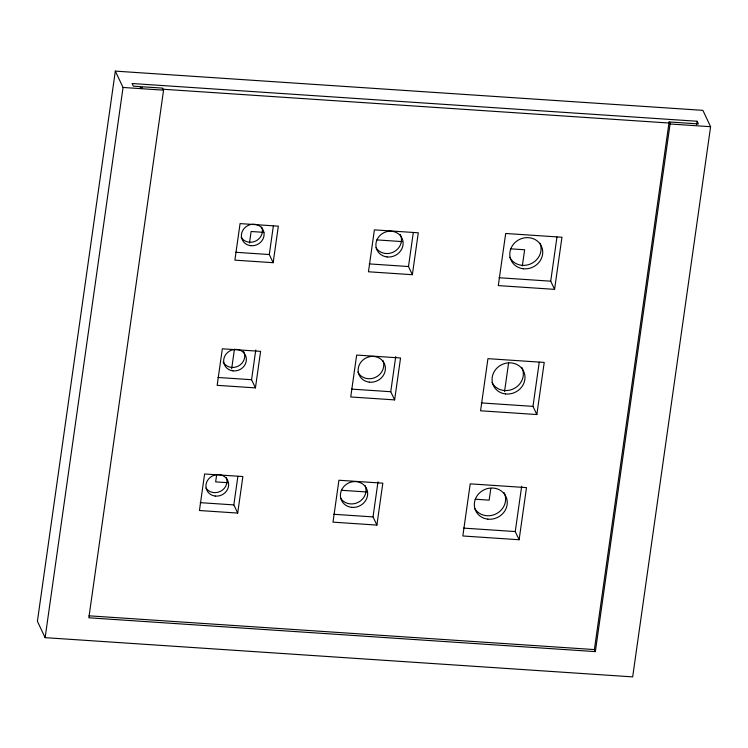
<?xml version="1.0" encoding="UTF-8"?>
<svg xmlns="http://www.w3.org/2000/svg" width="748" height="748" viewBox="0 0 748 748"><rect width="100%" height="100%" fill="white"/><g stroke="black" fill="none" stroke-linecap="round" stroke-linejoin="round"><path stroke-width="1.12" d="M115.323 71.116L37.4 621.298L45.123 637.651L632.677 676.884L710.6 126.702L702.877 110.349L115.323 71.116L123.055 87.46L45.123 637.651M163.569 90.171L88.844 617.792L595.352 651.611L670.077 123.99L669.114 121.952L698.38 123.906L697.127 121.251L132.087 83.514L133.34 86.17L162.606 88.124L163.569 90.171L123.055 87.46M216.63 474.961L215.648 481.88L228.449 482.74M231.665 368.811L234.442 349.194M249.477 243.044L251.113 231.506L263.913 232.357M237.705 513.072L242.876 476.541L204.606 473.989L199.436 510.519L237.705 513.072L233.834 504.9L237.883 476.354M255.433 387.885L260.603 351.354L222.334 348.792L217.163 385.332L255.433 387.885L251.571 379.713L255.769 350.027M273.16 262.698L278.34 226.158L240.071 223.605L234.891 260.145L273.16 262.698L269.299 254.526L273.347 225.98M376.889 525.087L382.826 483.171L338.928 480.244L332.991 522.151L376.889 525.087L373.028 516.905L378.002 481.796M394.626 399.89L400.554 357.983L356.665 355.057L350.728 396.964L394.626 399.89L390.755 391.718L395.729 356.609M412.354 274.703L418.291 232.796L374.393 229.86L368.455 271.776L412.354 274.703L408.492 266.531L413.307 232.553M490.8 488.612L489.164 500.15L475.195 499.215M504.526 391.69L508.612 362.845M522.338 265.923L524.629 249.767L510.66 248.841M519.112 539.738L526.499 487.612L470.221 483.853L462.834 535.979L519.112 539.738L515.25 531.557L521.674 486.237M536.849 414.542L544.226 362.425L487.948 358.666L480.571 410.783L536.849 414.542L532.987 406.37L539.243 362.182M554.577 289.354L561.963 237.238L505.685 233.479L498.299 285.596L554.577 289.354L550.715 281.183L556.97 236.994M595.352 651.611L594.389 649.573L669.114 121.952M696.631 124.71L697.127 121.251M140.138 87.712L142.475 87.862M162.279 89.19L670.302 123.111M670.077 123.99L710.6 126.702M376.814 239.902L402.415 241.613M235.667 252.282L269.299 254.526M369.213 263.904L408.492 266.531M499.028 277.732L550.715 281.183M217.939 377.469L251.571 379.713M351.485 389.1L390.755 391.718M481.301 402.92L532.987 406.37M341.35 490.277L366.95 491.988M200.212 502.656L233.834 504.9M333.748 514.287L373.028 516.905M463.573 528.107L515.25 531.557M89.04 615.819L594.389 649.573M365.136 485.63A13.829 12.716 -25.3 0 1 358.17 502.347A13.829 12.716 -25.3 0 1 340.499 498.018M243.633 351.438A11.519 10.594 -25.3 0 1 238.266 366.099A11.519 10.594 -25.3 0 1 223.128 361.948M261.716 227.018A11.519 10.594 -25.3 0 1 255.919 240.95A11.519 10.594 -25.3 0 1 241.183 237.34M400.217 234.423A13.829 12.716 -25.3 0 1 394.074 251.749A13.829 12.716 -25.3 0 1 375.964 247.644M382.864 360.442A13.829 12.716 -25.3 0 1 375.459 377.375A13.829 12.716 -25.3 0 1 357.787 372.036M540.009 243.259A16.708 15.362 -25.3 0 1 531.052 263.726A16.708 15.362 -25.3 0 1 509.706 257.275M521.758 367.343A16.708 15.362 -25.3 0 1 513.923 388.623A16.708 15.362 -25.3 0 1 491.969 382.471M504.03 492.53A16.708 15.362 -25.3 0 1 496.719 513.539A16.708 15.362 -25.3 0 1 474.774 508.612M226.261 477.392A11.519 10.594 -25.3 0 1 220.651 491.23A11.519 10.594 -25.3 0 1 205.952 488.07M351.597 507.331A13.829 12.716 -25.3 0 0 366.885 489.37A13.829 12.716 -25.3 0 0 343.659 486.77A13.829 12.716 -25.3 0 0 351.597 507.331M232.983 370.868A11.519 10.594 -25.3 0 0 245.718 355.898A11.519 10.594 -25.3 0 0 226.364 353.739A11.519 10.594 -25.3 0 0 232.983 370.868M250.711 245.681A11.519 10.594 -25.3 0 0 263.446 230.711A11.519 10.594 -25.3 0 0 244.1 228.551A11.519 10.594 -25.3 0 0 250.711 245.681M387.062 256.947A13.829 12.716 -25.3 0 0 402.349 238.986A13.829 12.716 -25.3 0 0 379.124 236.396A13.829 12.716 -25.3 0 0 387.062 256.947M369.325 382.144A13.829 12.716 -25.3 0 0 384.612 364.183A13.829 12.716 -25.3 0 0 361.396 361.583A13.829 12.716 -25.3 0 0 369.325 382.144M523.301 268.756A16.708 15.362 -25.3 0 0 541.776 247.055A16.708 15.362 -25.3 0 0 513.717 243.913A16.708 15.362 -25.3 0 0 523.301 268.756M505.573 393.944A16.708 15.362 -25.3 0 0 524.049 372.242A16.708 15.362 -25.3 0 0 495.989 369.11A16.708 15.362 -25.3 0 0 505.573 393.944M487.846 519.14A16.708 15.362 -25.3 0 0 506.312 497.429A16.708 15.362 -25.3 0 0 478.253 494.297A16.708 15.362 -25.3 0 0 487.846 519.14M215.246 496.055A11.519 10.594 -25.3 0 0 227.99 481.086A11.519 10.594 -25.3 0 0 208.636 478.926A11.519 10.594 -25.3 0 0 215.246 496.055"/></g></svg>
